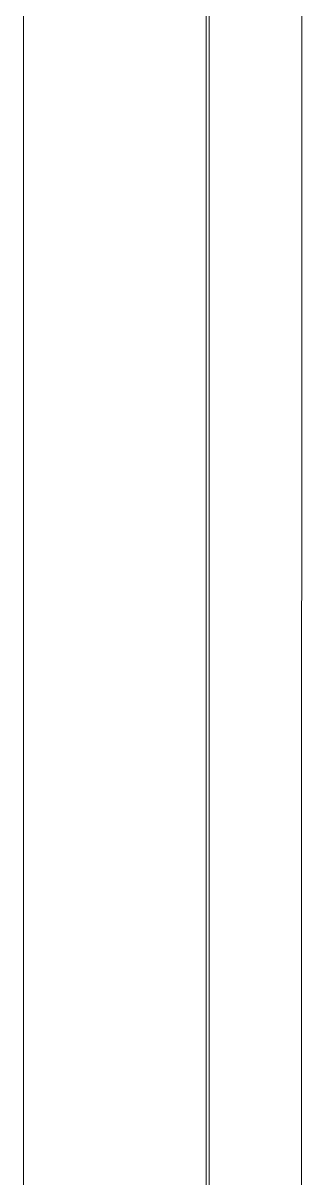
# Model space of a CAD drawing. Header units: millimetres. Extents: x -159872 to 386485, y -250577 to 158966.
# Drawn here: x 156908.8 to 156953.8, y 13138.2 to 13324.9 of the extents above; entities that cross this region are included whole.
import ezdxf

# ---------------------------------------------------------------- set-up
doc = ezdxf.new("R2010")
doc.units = ezdxf.units.MM
for name, color, linetype, lineweight in [('LDS-equipment-kitchen equipment', 3, 'Continuous', 13), ('WS-Fabs', 252, 'Continuous', 13), ('WS-FRAME HIDDEN', 68, 'Continuous', 5)]:
    doc.layers.add(name, color=color, linetype=linetype, lineweight=lineweight)

# ---------------------------------------------------------------- blocks, each defined once
blk = doc.blocks.new('A$C7a11c87d')
at = {"layer": 'WS-Fabs', "color": 7, "linetype": 'Continuous', "lineweight": 5, "transparency": 33554687}
blk.add_polyline3d([(2661.59, 15.18, 0), (5701.5, 15.49, 0)], dxfattribs=at)
at = {"layer": 'WS-Fabs', "color": 7, "lineweight": 5, "transparency": 33554687}
blk.add_polyline3d([(5701.49, 0, 0), (-178, 0.84, 0)], dxfattribs=at)
at = {"layer": 'WS-FRAME HIDDEN', "color": 7, "lineweight": 5}
blk.add_polyline3d([(4941.59, 15.04, 0), (5661.59, 15, 0), (5661.6, 45, 0), (4941.6, 45.04, 0), (4941.59, 15.04, 0)], dxfattribs=at)
blk = doc.blocks.new('Group-410')
at = {"layer": 'LDS-equipment-kitchen equipment', "rotation": 89.9999999946682}
blk.add_blockref('A$C7a11c87d', (96280.3, 44260.95), dxfattribs=at)

msp = doc.modelspace()

# ---------------------------------------------------------------- block references
at = {"layer": 'LDS-equipment-kitchen equipment', "color": 7}
msp.add_blockref('Group-410', (60673.51323, -36457.51522), dxfattribs=at)

doc.saveas('drawing.dxf')
